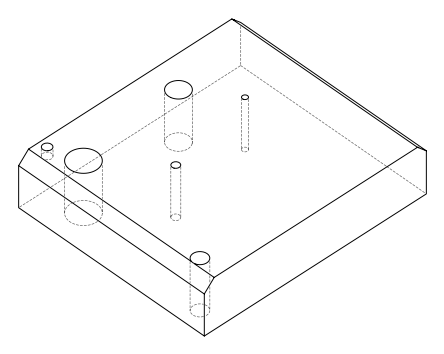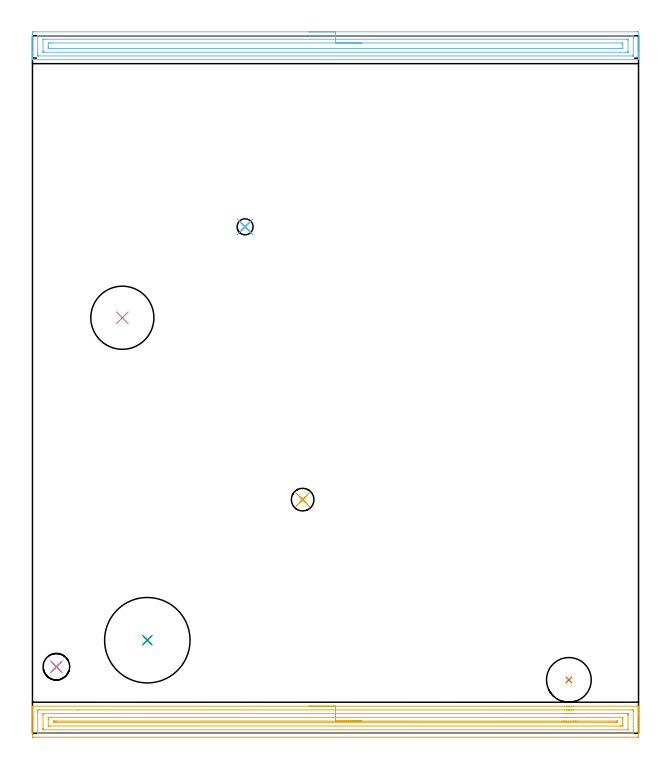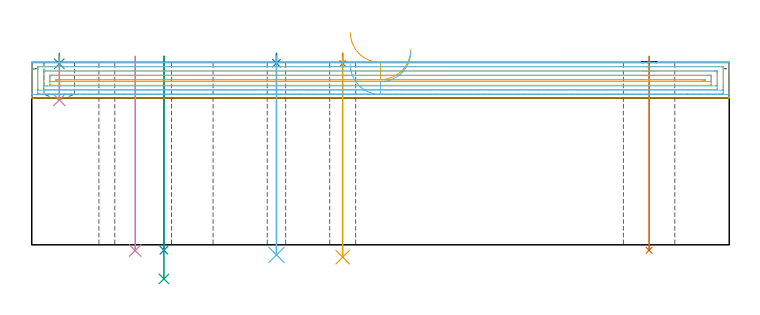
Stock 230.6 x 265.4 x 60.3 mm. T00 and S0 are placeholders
(PLAN: 12 operations, 7 tool changes, 18.8 min)
(1 SPOT_DRILL | STEP1HOLE_1 | NXT0321_9005460120000 | 0.03 min | 0 mm3)
(2 SPOT_DRILL_1 | STEP1HOLE_2 | NXT0321_9005460120000 | 0.03 min | 0 mm3)
(3 SPOT_DRILL_2 | STEP1POCKET | NXT0321_9005460120000 | 0.03 min | 1 mm3)
(4 INDEXABLE_INSERT_DRILL_THROUGH_HOLE_FROM_SOLID | STEP1HOLE | NXT0302_019 | 0.26 min | 27264 mm3)
(5 DRILL_THROUGH_HOLE_INTO_CENTER | STEP1HOLE_1 | UGT0301_202 | 0.27 min | 3494 mm3)
(6 DRILL_THROUGH_HOLE_INTO_CENTER_1 | STEP1HOLE_2 | UGT0301_456 | 0.26 min | 1753 mm3)
(7 INDEXABLE_INSERT_DRILL_THROUGH_HOLE_FROM_SOLID_1 | STEP1HOLE_3 | NXT0302_005 | 0.26 min | 13673 mm3)
(8 INDEXABLE_INSERT_DRILL_THROUGH_HOLE_FROM_SOLID_2 | STEP1HOLE_4 | NXT0302_005 | 0.26 min | 13674 mm3)
(9 DRILL_TO_ENLARGE_THROUGH_HOLE | STEP1HOLE_4 | UGT0301_001 | 0.3 min | 36331 mm3)
(10 DRILL_BLIND_HOLE_INTO_CENTER | STEP1POCKET | NXT0301_072 | 0.06 min | 894 mm3)
(11 AREA_MILL | FG_CHAMFER_SURFACE | UGT0205_001 | 9.41 min | 16057 mm3)
(12 AREA_MILL_1 | FG_CHAMFER_SURFACE_1 | UGT0205_001 | 7.62 min | 12945 mm3)
(TOOL NXT0321_9005460120000 | NC Spot Drill, 142deg, 12mm, Carbide, Uncoated | D12 PA142 FL30 Z2)
(TOOL NXT0302_019 | Index. Insert Drill 24mm [880-D2400L25-05] | D24 PA176 FL120 Z2)
(TOOL UGT0301_202 | Twist Drill 8.6 mm | D8.6 PA118 FL80 Z2)
(TOOL UGT0301_456 | Carbide Drill 6.1 mm | D6.1 PA118 FL63 Z2)
(TOOL NXT0302_005 | Index. Insert Drill 17mm [880-D1700L20-05] | D17 PA176 FL85 Z2)
(TOOL UGT0301_001 | Twist Drill 32.5 mm | D32.5 PA118 FL185 Z2)
(TOOL NXT0301_072 | Carbide Drill 10.1mm [860.1-1010-051A1-MM 2214] | D10.1 PA140 FL71 Z2)
(TOOL UGT0205_001 | Chamfer Mill 20 x 3 x 45 deg. | D20 FL50 Z2)
(OP 1 SPOT_DRILL)
G17 G21 G94 G90
T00 M6
G54
G17 G0 G90 X102.8 Y88.9 S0 M3
G43 Z70.3 H0
G94 G81 G98 Z59.93 F250. R63.3
G80
M5
M2
(OP 2 SPOT_DRILL_1)
G17 G21 G94 G90
T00 M6
G54
G17 G0 G90 X80.9 Y192.7 S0 M3
G43 Z70.3 H0
G94 G81 G98 Z60.037 F250. R63.3
G80
M5
M2
(OP 3 SPOT_DRILL_2)
G17 G21 G94 G90
T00 M6
G54
G17 G0 G90 X9.1 Y25.3 S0 M3
G43 Z70.3 H0
G94 G81 G98 Z59.865 F250. R63.3
G80
M5
M2
(OP 4 INDEXABLE_INSERT_DRILL_THROUGH_HOLE_FROM_SOLID)
G17 G21 G94 G90
T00 M6
G54
G17 G0 G90 X34.2 Y158.1 S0 M3
G43 Z70.3 H1
G94 G81 G98 Z-1.919 F250. R62.3
G80
M5
M2
(OP 5 DRILL_THROUGH_HOLE_INTO_CENTER)
G17 G21 G94 G90
T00 M6
G54
G17 G0 G90 X102.8 Y88.9 S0 M3
G43 Z70.3 H0
G94 G73 G98 Z-4.084 F250. Q8.048 R62.3
G80
M5
M2
(OP 6 DRILL_THROUGH_HOLE_INTO_CENTER_1)
G17 G21 G94 G90
T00 M6
G54
G17 G0 G90 X80.9 Y192.7 S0 M3
G43 Z70.3 H0
G94 G73 G98 Z-3.333 F250. Q5.785 R62.3
G80
M5
M2
(OP 7 INDEXABLE_INSERT_DRILL_THROUGH_HOLE_FROM_SOLID_1)
G17 G21 G94 G90
T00 M6
G54
G17 G0 G90 X204.1 Y20.3 S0 M3
G43 Z70.3 H1
G94 G81 G98 Z-1.797 F250. R62.3
G80
M5
M2
(OP 8 INDEXABLE_INSERT_DRILL_THROUGH_HOLE_FROM_SOLID_2)
G17 G21 G94 G90
T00 M6
G54
G17 G0 G90 X43.7 Y35.4 S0 M3
G43 Z70.3 H1
G94 G81 G98 Z-1.797 F250. R62.3
G80
M5
M2
(OP 9 DRILL_TO_ENLARGE_THROUGH_HOLE)
G17 G21 G94 G90
T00 M6
G54
G17 G0 G90 X43.7 Y35.4 S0 M3
G43 Z70.3 H0
G94 G81 G98 Z-11.264 F250. R62.3
G80
M5
M2
(OP 10 DRILL_BLIND_HOLE_INTO_CENTER)
G17 G21 G94 G90
T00 M6
G54
G17 G0 G90 X9.1 Y25.3 S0 M3
G43 Z70.3 H1
G94 G81 G98 Z47.9 F250. R62.3
G80
M5
M2
(OP 11 AREA_MILL)
G17 G21 G94 G90
T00 M6
G54
G17 G0 G90 X105.301 Y10.295 S1061 M3
G43 Z70.3 H0
Z70.295
G94 G1 X105.339 Z69.423 F250.
X105.453 Z68.558
X105.642 Z67.707
X105.904 Z66.875
X106.238 Z66.069
X106.641 Z65.295
X107.11 Z64.559
X107.641 Z63.867
X108.23 Z63.224
X108.873 Z62.634
X109.565 Z62.103
X110.301 Z61.634
X111.075 Z61.231
X111.881 Z60.898
X112.713 Y10.294 Z60.635
X113.564 Z60.446
X114.429 Z60.332
X115.301 Z60.294
X202.386 Y10.29 Z60.29
X203.149 Y10.288 Z60.288
X203.217 Z60.287
X203.486 Y10.277 Z60.277
X203.866 Y10.267 Z60.255
X203.919 Y10.264 Z60.254
X203.956 Y10.262 Z60.255
X204.039 Y10.259 Z60.251
X204.068 Y10.258 Z60.253
X204.199 Y10.257 Z60.25
X204.314 Y10.255 Z60.255
X204.318
X204.486 Y10.262 Z60.262
X205.002 Y10.292 Z60.292
X205.042 Y10.294 Z60.294
X205.884 Y10.297 Z60.297
X230.439 Y10.3 Z60.3
X230.59 Y10.297 Z60.288
X230.593 Y10.259 Z60.251
X230.6 Y9.894 Z59.894
Y9.487 Z59.487
Y8.847 Z58.842
Y7.638 Z57.635
Y7.068 Z57.062
Y-0.937 Z49.061
X230.598 Y-1.224 Z48.774
X230.59 Y-1.492 Z48.506
X230.321 Y-1.499 Z48.499
X0.607 Y-1.5 Z48.5
X0.048 Y-1.494 Z48.504
X0.008 Y-1.492 Z48.506
X0.003 Y-0.937 Z49.061
X0. Y-0.332 Z49.665
Y7.068 Z57.062
Y7.638 Z57.635
Y7.958 Z57.954
Y8.527 Z58.523
Y8.847 Z58.842
Y9.487 Z59.487
Y9.895 Z59.894
X0.007 Y10.259 Z60.251
X0.01 Y10.297 Z60.288
X0.161 Y10.3 Z60.3
X115.301 Y10.294 Z60.294
Y8.88 Z58.88
X202.295 Y8.876 Z58.876
X203.192 Y8.871 Z58.871
X203.217
X203.803 Y8.847 Z58.847
X204.109 Y8.84 Z58.84
X204.116
X204.535 Y8.847 Z58.847
X204.979 Y8.873 Z58.873
X205.002
X205.859 Y8.882 Z58.882
X205.894
X228.17 Y8.885 Z58.885
X228.208 Y8.883 Z58.883
X228.59 Y8.847 Z58.847
X228.599 Y8.458 Z58.458
X228.6 Y2.621 Z52.621
Y0.842 Z50.842
X228.599 Y0.453 Z50.453
X228.59 Y-0.047 Z49.953
X228.244 Y-0.083 Z49.917
X228.208 Y-0.085 Z49.915
X216.853 Y-0.086 Z49.914
X2.43 Y-0.085 Z49.915
X2.392 Y-0.083 Z49.917
X2.01 Y-0.047 Z49.953
X2.001 Y0.342 Z50.342
X2. Y7.958 Z57.958
X2.001 Y8.347 Z58.347
X2.01 Y8.847 Z58.847
X2.356 Y8.883 Z58.883
X2.392 Y8.885 Z58.885
X17.253
X115.301 Y8.88 Z58.88
Y7.466 Z57.466
X201.93 Y7.461 Z57.461
X202.324 Y7.459 Z57.459
X202.828 Y7.455 Z57.455
X203.217 Y7.449 Z57.449
X203.738 Y7.438 Z57.438
X204.109 Y7.433 Z57.433
X204.627 Y7.441 Z57.441
X205.002 Y7.45 Z57.45
X205.501 Y7.46 Z57.46
X205.894 Y7.465 Z57.465
X206.386 Y7.467 Z57.467
X226.019 Y7.471 Z57.471
X226.423 Y7.469 Z57.469
X226.557 Y7.466 Z57.466
X226.576 Y7.464 Z57.464
X226.59 Y7.454 Z57.454
X226.594 Y7.362 Z57.362
X226.598 Y7.245 Z57.245
X226.599 Y7.068 Z57.068
X226.6 Y6.892 Z56.892
X226.599 Y1.556 Z51.556
X226.593 Y1.379 Z51.379
X226.59 Y1.335 Z51.335
X226.573 Y1.333 Z51.333
X226.524 Y1.33 Z51.33
X226.423 Y1.329 Z51.329
X4.581
X4.177 Y1.331 Z51.331
X4.043 Y1.333 Z51.333
X4.024 Y1.335 Z51.335
X4.01 Y1.346 Z51.346
X4.005 Y1.438 Z51.438
X4.002 Y1.555 Z51.555
X4. Y1.732 Z51.732
Y1.908 Z51.908
X4.001 Y7.244 Z57.244
X4.007 Y7.421 Z57.421
X4.01 Y7.465 Z57.465
X4.027 Y7.467 Z57.467
X4.076 Y7.469 Z57.469
X4.177 Y7.471 Z57.471
X115.301 Y7.466 Z57.466
Y6.052 Z56.052
X201.563 Y6.047 Z56.047
X202.324 Y6.046 Z56.046
X202.458 Y6.045 Z56.045
X203.217 Y6.035 Z56.035
X203.363 Y6.032 Z56.032
X204.109 Y6.019 Z56.019
X204.269
X205.002 Y6.037 Z56.037
X205.141 Y6.04 Z56.04
X205.894 Y6.052 Z56.052
X206.021 Y6.053 Z56.053
X211.12 Y6.055 Z56.055
X223.868 Y6.056 Z56.056
X224.536 Y6.054 Z56.054
X224.574 Y6.052 Z56.052
X224.589 Y6.05 Z56.05
X224.591 Y6.032 Z56.032
X224.596 Y5.932 Z55.932
X224.599 Y5.73 Z55.73
X224.6 Y5.327 Z55.327
Y3.548 Z53.548
X224.598 Y3.085 Z53.085
X224.595 Y2.872 Z52.872
X224.59 Y2.766 Z52.766
X224.587 Y2.749 Z52.749
X224.566 Y2.747 Z52.747
X224.514 Y2.745 Z52.745
X223.745 Y2.743 Z52.743
X223.623
X6.733
X6.063 Y2.745 Z52.745
X6.025 Y2.747 Z52.747
X6.01 Y2.749 Z52.749
X6.008 Y2.768 Z52.768
X6.004 Y2.868 Z52.868
X6.001 Y3.07 Z53.07
X6. Y5.252 Z55.252
X6.002 Y5.715 Z55.715
X6.005 Y5.928 Z55.928
X6.01 Y6.034 Z56.034
X6.014 Y6.051 Z56.051
X6.034 Y6.053 Z56.053
X6.087 Y6.055 Z56.055
X6.855 Y6.057 Z56.057
X6.977
X115.301 Y6.052 Z56.052
Y4.637 Z54.637
X201.431 Y4.633 Z54.633
X202.091 Y4.632 Z54.632
X202.324 Y4.631 Z54.631
X202.992 Y4.624 Z54.624
X203.217 Y4.62 Z54.62
X203.902 Y4.606 Z54.606
X204.109 Y4.604 Z54.604
X204.785 Y4.616 Z54.616
X205.66 Y4.633 Z54.633
X205.894 Y4.636 Z54.636
X206.547 Y4.639 Z54.639
X206.787 Y4.64 Z54.64
X222.365 Y4.641 Z54.641
X222.494 Y4.64 Z54.64
X222.579 Y4.636 Z54.636
X222.591 Y4.634 Z54.634
X222.595 Y4.63 Z54.63
X222.597 Y4.612 Z54.612
Y4.4 Z54.4
X222.593 Y4.241 Z54.241
X222.59 Y4.168 Z54.168
X222.448 Y4.164 Z54.164
X222.202 Y4.159 Z54.159
X221.96 Y4.158 Z54.158
X221.312 Y4.157 Z54.157
X8.396
X8.233 Y4.159 Z54.159
X8.103 Y4.161 Z54.161
X8.023 Y4.164 Z54.164
X8.01 Y4.189 Z54.189
X8.007 Y4.4 Z54.4
Y4.559 Z54.559
X8.01 Y4.632 Z54.632
X8.153 Y4.636 Z54.636
X8.398 Y4.641 Z54.641
X8.64 Y4.642 Z54.642
X9.289 Y4.643 Z54.643
X115.301 Y4.637 Z54.637
X116.172 Z54.675
X117.037 Z54.789
X117.889 Z54.978
X118.721 Z55.24
X119.527 Z55.574
X120.301 Z55.977
X121.036 Z56.446
X121.729 Z56.977
X122.372 Z57.566
X122.961 Z58.209
X123.492 Z58.901
X123.961 Z59.637
X124.364 Z60.411
X124.698 Z61.217
X124.96 Z62.049
X125.149 Z62.9
X125.263 Z63.765
X125.301 Z64.637
G0 Z70.3
M5
M2
(OP 12 AREA_MILL_1)
G17 G21 G94 G90
T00 M6
G54
G17 G0 G90 X105.3 Y266.9 S1061 M3
G43 Z70.3 H0
Z59.7
G94 G1 X105.338 Z58.829 F250.
X105.452 Z57.964
X105.641 Z57.112
X105.903 Z56.28
X106.237 Z55.474
X106.64 Z54.7
X107.108 Z53.964
X107.64 Z53.272
X108.229 Z52.629
X108.872 Z52.04
X109.564 Z51.509
X110.3 Z51.04
X111.074 Z50.637
X111.88 Z50.303
X112.712 Z50.041
X113.563 Z49.852
X114.428 Z49.738
X115.3 Z49.7
X229.993
X230.432 Y266.896 Z49.702
X230.59 Y266.892 Z49.706
X230.6 Y266.73 Z49.867
Y259.396 Z57.198
Y258.832 Z57.765
Y258.515 Z58.081
Y257.95 Z58.646
Y257.633 Z58.962
Y256.999 Z59.6
Y256.625 Z59.974
Y256.304 Z60.286
X230.593 Y256.302 Z60.288
X230.44 Y256.3 Z60.3
X0.161
X0.008 Y256.302 Z60.288
X0.005 Y256.304 Z60.287
X0. Y256.624 Z59.975
Y256.999 Z59.6
Y257.633 Z58.962
Y258.832 Z57.765
Y259.396 Z57.198
Y266.166 Z50.431
X0.003 Y266.448 Z50.149
X0.009 Y266.891 Z49.706
X0.154 Y266.896 Z49.702
X0.607 Y266.9 Z49.7
X115.3
Y265.486 Z51.114
X228.208 Y265.485 Z51.115
X228.291 Y265.484 Z51.116
X228.573 Y265.479 Z51.121
X228.59 Y265.387 Z51.213
X228.597 Y265.183 Z51.417
X228.599 Y264.685 Z51.915
X228.6 Y264.298 Z52.302
X228.599 Y258.129 Z58.471
X228.592 Y257.741 Z58.859
X228.59 Y257.72 Z58.88
X228.586 Y257.719 Z58.881
X228.562 Y257.716 Z58.884
X228.512 Y257.715 Z58.885
X228.411 Y257.714 Z58.886
X2.392 Y257.715 Z58.885
X2.309 Y257.716 Z58.884
X2.027 Y257.721 Z58.879
X2.01 Y257.813 Z58.787
X2.003 Y258.017 Z58.583
X2.001 Y258.515 Z58.085
X2. Y258.902 Z57.698
X2.001 Y265.071 Z51.529
X2.008 Y265.459 Z51.141
X2.01 Y265.48 Z51.12
X2.014 Y265.481 Z51.119
X2.037 Y265.484 Z51.116
X2.088 Y265.485 Z51.115
X2.189 Y265.486 Z51.114
X115.3
Y264.071 Z52.529
X226.152
X226.423 Y264.069 Z52.531
X226.513 Y264.068 Z52.532
X226.577 Y264.065 Z52.535
X226.59 Y263.978 Z52.622
X226.595 Y263.804 Z52.796
X226.599 Y263.63 Z52.97
Y259.396 Z57.204
X226.597 Y259.224 Z57.376
X226.59 Y259.164 Z57.436
X226.584 Y259.135 Z57.465
X226.558 Y259.134 Z57.466
X226.423 Y259.131 Z57.469
X225.801 Y259.129 Z57.471
X225.53 Y259.128 Z57.472
X4.448 Y259.129 Z57.471
X4.177 Y259.131 Z57.469
X4.087 Y259.132 Z57.468
X4.023 Y259.135 Z57.465
X4.01 Y259.222 Z57.378
X4.005 Y259.396 Z57.204
X4.001 Y259.57 Z57.03
Y263.804 Z52.796
X4.003 Y263.976 Z52.624
X4.01 Y264.036 Z52.564
X4.016 Y264.065 Z52.535
X4.042 Y264.066 Z52.534
X4.177 Y264.069 Z52.531
X4.799 Y264.071 Z52.529
X5.07
X115.3
Y262.657 Z53.943
X224.014 Y262.656 Z53.944
X224.479 Y262.652 Z53.948
X224.584 Y262.65 Z53.95
X224.59 Y262.468 Z54.132
X224.6 Y262.078 Z54.522
Y260.737 Z55.863
X224.598 Y260.632 Z55.968
X224.594 Y260.579 Z56.021
X224.591 Y260.557 Z56.043
X224.575 Y260.55 Z56.05
X224.366 Y260.546 Z56.054
X223.745 Y260.543 Z56.057
X223.477
X6.586
X6.121 Y260.548 Z56.052
X6.016 Y260.55 Z56.05
X6.01 Y260.732 Z55.868
X6. Y261.122 Z55.478
Y261.159 Z55.441
Y262.463 Z54.137
X6.002 Y262.568 Z54.032
X6.006 Y262.621 Z53.979
X6.009 Y262.643 Z53.957
X6.025 Y262.65 Z53.95
X6.234 Y262.654 Z53.946
X6.855 Y262.657 Z53.943
X7.123
X115.3
X116.172 Z53.981
X117.036 Z54.095
X117.888 Z54.283
X118.72 Z54.546
X119.526 Z54.88
X120.3 Z55.282
X121.036 Z55.751
X121.728 Z56.282
X122.371 Z56.872
X122.96 Z57.515
X123.492 Z58.207
X123.96 Z58.943
X124.363 Z59.717
X124.697 Z60.523
X124.959 Z61.355
X125.148 Z62.206
X125.262 Z63.071
X125.3 Z63.943
G0 Z70.3
M5
M2
